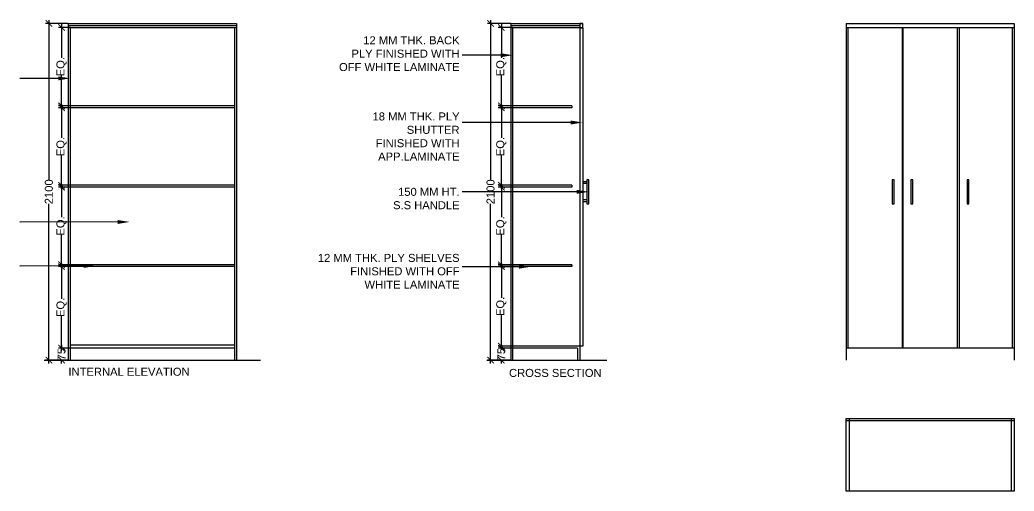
# Model space of a CAD drawing. Header units: millimetres. Extents: x -661525 to 498941, y 282148 to 1359693.
# Drawn here: x -335167 to -328958, y 282924 to 285863 of the extents above; entities that cross this region are included whole.
import ezdxf
from ezdxf import colors
from ezdxf.entities.mleader import LeaderData, LeaderLine
from ezdxf.math import Vec2, Vec3

# ---------------------------------------------------------------- set-up
doc = ezdxf.new("R2010")
doc.units = ezdxf.units.MM
doc.header["$LTSCALE"] = 2.5
doc.header["$PDMODE"] = 35
doc.header["$PDSIZE"] = 15
doc.layers.get('0').update_dxf_attribs({"linetype": 'CONTINUOUS'})
doc.layers.get('DEFPOINTS').update_dxf_attribs({"linetype": 'CONTINUOUS'})
doc.layers.add('DIM', color=47, linetype='CONTINUOUS', lineweight=18)
doc.layers.add('TEXT', color=7, linetype='CONTINUOUS', lineweight=9)
doc.layers.add('DOOR TYPE', color=7, linetype='CONTINUOUS')
doc.layers.add('I-FURN', color=14, linetype='CONTINUOUS')
doc.styles.add('ARIAL', font='arial.ttf')
doc.styles.add('COMPLEX', font='complex.shx', dxfattribs={"width": 0.8})
doc.styles.add('SIMPLEX', font='verdana.ttf', dxfattribs={"height": 200})
doc.styles.get("Standard").update_dxf_attribs({"font": 'txt.shx', "height": 1})
doc.dimstyles.new('TICK100', dxfattribs={"dimtxt": 250, "dimasz": 200, "dimexe": 150, "dimexo": 10, "dimgap": 50, "dimtad": 0, "dimdec": 0, "dimrnd": 5, "dimzin": 1, "dimdsep": 46, "dimtxsty": 'COMPLEX', "dimblk1": 'ARCHTICK', "dimblk2": 'ARCHTICK', "dimsah": 1, "dimcen": 0.09375, "dimdle": 150, "dimclrd": 11, "dimclre": 11, "dimclrt": 7, "dimadec": 0, "dimazin": 0, "dimtfac": 1, "dimtdec": 0, "dimtofl": 0, "dimtmove": 0, "dimatfit": 3, "dimldrblk": 'OPEN90', "dimfxl": 1, "dimtolj": 1, "dimtzin": 1, "dimarcsym": 0})

# ---------------------------------------------------------------- blocks, each defined once
blk = doc.blocks.new('_ARCHTICK')
at = {"color": 0, "linetype": 'ByBlock', "const_width": 0.15}
blk.add_lwpolyline([(-0.5, -0.5), (0.5, 0.5)], dxfattribs=at)
blk = doc.blocks.new('*D134')
at = {"layer": 'DEFPOINTS', "color": 0, "transparency": 16777216}
for p in [(-334986.1, 285840.4), (-334864.7, 285840.4), (-334864.7, 283740.4)]:
    blk.add_point(p, dxfattribs=at)
at = {"layer": 'DIM', "color": 8, "lineweight": -2, "transparency": 16777216}
for p, q in [((-334986.1, 285860.4), (-334986.1, 284865.3)), ((-334864.7, 285840.4), (-335006.1, 285840.4)), ((-334986.1, 283720.4), (-334986.1, 284715.5)), ((-334864.7, 283740.4), (-335006.1, 283740.4))]:
    blk.add_line(p, q, dxfattribs=at)
at = {"layer": 'DIM', "color": 8, "lineweight": -2, "transparency": 16777216, "xscale": 40, "yscale": 40, "zscale": 40}
for p, rotation in [((-334986.1, 285840.4), 90), ((-334986.1, 283740.4), 270)]:
    blk.add_blockref('_ARCHTICK', p, dxfattribs=dict(at, rotation=rotation))
at = {"layer": 'DIM', "color": 1, "transparency": 16777216, "insert": (-334986.1, 284790.4), "char_height": 50, "attachment_point": 5, "rotation": 90, "style": 'ARIAL'}
blk.add_mtext('\\A1;2100', dxfattribs=at)
blk = doc.blocks.new('*D135')
at = {"layer": 'DEFPOINTS', "color": 0, "transparency": 16777216}
for p in [(-334906.7, 283815.4), (-334852.7, 283815.4), (-334864.7, 283740.4)]:
    blk.add_point(p, dxfattribs=at)
at = {"layer": 'DIM', "color": 8, "lineweight": -2, "transparency": 16777216}
for p, q in [((-334852.7, 283815.4), (-334926.7, 283815.4)), ((-334906.7, 283835.4), (-334906.7, 283813.6)), ((-334864.7, 283740.4), (-334926.7, 283740.4)), ((-334906.7, 283720.4), (-334906.7, 283742.1))]:
    blk.add_line(p, q, dxfattribs=at)
at = {"layer": 'DIM', "color": 8, "lineweight": -2, "transparency": 16777216, "xscale": 40, "yscale": 40, "zscale": 40}
for p, rotation in [((-334906.7, 283815.4), 90), ((-334906.7, 283740.4), 270)]:
    blk.add_blockref('_ARCHTICK', p, dxfattribs=dict(at, rotation=rotation))
at = {"layer": 'DIM', "color": 1, "transparency": 16777216, "insert": (-334906.7, 283777.9), "char_height": 50, "attachment_point": 5, "rotation": 90, "style": 'ARIAL'}
blk.add_mtext('\\A1;75', dxfattribs=at)
blk = doc.blocks.new('*D136')
at = {"layer": 'DEFPOINTS', "color": 0, "transparency": 16777216}
for p in [(-334906.7, 284323.6), (-334852.7, 284323.6), (-334852.7, 283815.4)]:
    blk.add_point(p, dxfattribs=at)
at = {"layer": 'DIM', "color": 8, "lineweight": -2, "transparency": 16777216}
for p, q in [((-334852.7, 284323.6), (-334926.7, 284323.6)), ((-334906.7, 284343.6), (-334906.7, 284123.9)), ((-334906.7, 283795.4), (-334906.7, 284015.2)), ((-334852.7, 283815.4), (-334926.7, 283815.4))]:
    blk.add_line(p, q, dxfattribs=at)
at = {"layer": 'DIM', "color": 8, "lineweight": -2, "transparency": 16777216, "xscale": 40, "yscale": 40, "zscale": 40}
for p, rotation in [((-334906.7, 284323.6), 90), ((-334906.7, 283815.4), 270)]:
    blk.add_blockref('_ARCHTICK', p, dxfattribs=dict(at, rotation=rotation))
at = {"layer": 'DIM', "color": 1, "transparency": 16777216, "insert": (-334906.7, 284069.5), "char_height": 50, "attachment_point": 5, "rotation": 90, "style": 'ARIAL'}
blk.add_mtext('\\A1;EQ.', dxfattribs=at)
blk = doc.blocks.new('*D137')
at = {"layer": 'DEFPOINTS', "color": 0, "transparency": 16777216}
for p in [(-334906.7, 284818.9), (-334852.7, 284818.9), (-334852.7, 284335.6)]:
    blk.add_point(p, dxfattribs=at)
at = {"layer": 'DIM', "color": 8, "lineweight": -2, "transparency": 16777216}
for p, q in [((-334852.7, 284818.9), (-334926.7, 284818.9)), ((-334906.7, 284838.9), (-334906.7, 284631.6)), ((-334906.7, 284315.6), (-334906.7, 284522.9)), ((-334852.7, 284335.6), (-334926.7, 284335.6))]:
    blk.add_line(p, q, dxfattribs=at)
at = {"layer": 'DIM', "color": 8, "lineweight": -2, "transparency": 16777216, "xscale": 40, "yscale": 40, "zscale": 40}
for p, rotation in [((-334906.7, 284818.9), 90), ((-334906.7, 284335.6), 270)]:
    blk.add_blockref('_ARCHTICK', p, dxfattribs=dict(at, rotation=rotation))
at = {"layer": 'DIM', "color": 1, "transparency": 16777216, "insert": (-334906.7, 284577.3), "char_height": 50, "attachment_point": 5, "rotation": 90, "style": 'ARIAL'}
blk.add_mtext('\\A1;EQ.', dxfattribs=at)
blk = doc.blocks.new('*D138')
at = {"layer": 'DEFPOINTS', "color": 0, "transparency": 16777216}
for p in [(-334906.7, 285314.1), (-334852.7, 285314.1), (-334852.7, 284830.9)]:
    blk.add_point(p, dxfattribs=at)
at = {"layer": 'DIM', "color": 8, "lineweight": -2, "transparency": 16777216}
for p, q in [((-334852.7, 285314.1), (-334926.7, 285314.1)), ((-334906.7, 285334.1), (-334906.7, 285126.9)), ((-334906.7, 284810.9), (-334906.7, 285018.2)), ((-334852.7, 284830.9), (-334926.7, 284830.9))]:
    blk.add_line(p, q, dxfattribs=at)
at = {"layer": 'DIM', "color": 8, "lineweight": -2, "transparency": 16777216, "xscale": 40, "yscale": 40, "zscale": 40}
for p, rotation in [((-334906.7, 285314.1), 90), ((-334906.7, 284830.9), 270)]:
    blk.add_blockref('_ARCHTICK', p, dxfattribs=dict(at, rotation=rotation))
at = {"layer": 'DIM', "color": 1, "transparency": 16777216, "insert": (-334906.7, 285072.5), "char_height": 50, "attachment_point": 5, "rotation": 90, "style": 'ARIAL'}
blk.add_mtext('\\A1;EQ.', dxfattribs=at)
blk = doc.blocks.new('*D139')
at = {"layer": 'DEFPOINTS', "color": 0, "transparency": 16777216}
for p in [(-334906.7, 285815.4), (-334852.7, 285815.4), (-334852.7, 285326.1)]:
    blk.add_point(p, dxfattribs=at)
at = {"layer": 'DIM', "color": 8, "lineweight": -2, "transparency": 16777216}
for p, q in [((-334852.7, 285815.4), (-334926.7, 285815.4)), ((-334906.7, 285835.4), (-334906.7, 285625.1)), ((-334906.7, 285306.1), (-334906.7, 285516.4)), ((-334852.7, 285326.1), (-334926.7, 285326.1))]:
    blk.add_line(p, q, dxfattribs=at)
at = {"layer": 'DIM', "color": 8, "lineweight": -2, "transparency": 16777216, "xscale": 40, "yscale": 40, "zscale": 40}
for p, rotation in [((-334906.7, 285815.4), 90), ((-334906.7, 285326.1), 270)]:
    blk.add_blockref('_ARCHTICK', p, dxfattribs=dict(at, rotation=rotation))
at = {"layer": 'DIM', "color": 1, "transparency": 16777216, "insert": (-334906.7, 285570.8), "char_height": 50, "attachment_point": 5, "rotation": 90, "style": 'ARIAL'}
blk.add_mtext('\\A1;EQ.', dxfattribs=at)
blk = doc.blocks.new('*D140')
at = {"layer": 'DEFPOINTS', "color": 0, "transparency": 16777216}
for p in [(-332160.3, 283815.4), (-332090, 283815.4), (-332102, 283740.4)]:
    blk.add_point(p, dxfattribs=at)
at = {"layer": 'DIM', "color": 8, "lineweight": -2, "transparency": 16777216}
for p, q in [((-332090, 283815.4), (-332180.3, 283815.4)), ((-332160.3, 283835.4), (-332160.3, 283813.6)), ((-332102, 283740.4), (-332180.3, 283740.4)), ((-332160.3, 283720.4), (-332160.3, 283742.1))]:
    blk.add_line(p, q, dxfattribs=at)
at = {"layer": 'DIM', "color": 8, "lineweight": -2, "transparency": 16777216, "xscale": 40, "yscale": 40, "zscale": 40}
for p, rotation in [((-332160.3, 283815.4), 90), ((-332160.3, 283740.4), 270)]:
    blk.add_blockref('_ARCHTICK', p, dxfattribs=dict(at, rotation=rotation))
at = {"layer": 'DIM', "color": 1, "transparency": 16777216, "insert": (-332160.3, 283777.9), "char_height": 50, "attachment_point": 5, "rotation": 90, "style": 'ARIAL'}
blk.add_mtext('\\A1;75', dxfattribs=at)
blk = doc.blocks.new('*D141')
at = {"layer": 'DEFPOINTS', "color": 0, "transparency": 16777216}
for p in [(-332160.3, 284323.6), (-332090, 284323.6), (-332090, 283827.4)]:
    blk.add_point(p, dxfattribs=at)
at = {"layer": 'DIM', "color": 8, "lineweight": -2, "transparency": 16777216}
for p, q in [((-332090, 284323.6), (-332180.3, 284323.6)), ((-332160.3, 284343.6), (-332160.3, 284129.9)), ((-332160.3, 283807.4), (-332160.3, 284021.2)), ((-332090, 283827.4), (-332180.3, 283827.4))]:
    blk.add_line(p, q, dxfattribs=at)
at = {"layer": 'DIM', "color": 8, "lineweight": -2, "transparency": 16777216, "xscale": 40, "yscale": 40, "zscale": 40}
for p, rotation in [((-332160.3, 284323.6), 90), ((-332160.3, 283827.4), 270)]:
    blk.add_blockref('_ARCHTICK', p, dxfattribs=dict(at, rotation=rotation))
at = {"layer": 'DIM', "color": 1, "transparency": 16777216, "insert": (-332160.3, 284075.5), "char_height": 50, "attachment_point": 5, "rotation": 90, "style": 'ARIAL'}
blk.add_mtext('\\A1;EQ.', dxfattribs=at)
blk = doc.blocks.new('*D142')
at = {"layer": 'DEFPOINTS', "color": 0, "transparency": 16777216}
for p in [(-332160.3, 284818.9), (-332090, 284818.9), (-332090, 284335.6)]:
    blk.add_point(p, dxfattribs=at)
at = {"layer": 'DIM', "color": 8, "lineweight": -2, "transparency": 16777216}
for p, q in [((-332090, 284818.9), (-332180.3, 284818.9)), ((-332160.3, 284838.9), (-332160.3, 284631.6)), ((-332160.3, 284315.6), (-332160.3, 284522.9)), ((-332090, 284335.6), (-332180.3, 284335.6))]:
    blk.add_line(p, q, dxfattribs=at)
at = {"layer": 'DIM', "color": 8, "lineweight": -2, "transparency": 16777216, "xscale": 40, "yscale": 40, "zscale": 40}
for p, rotation in [((-332160.3, 284818.9), 90), ((-332160.3, 284335.6), 270)]:
    blk.add_blockref('_ARCHTICK', p, dxfattribs=dict(at, rotation=rotation))
at = {"layer": 'DIM', "color": 1, "transparency": 16777216, "insert": (-332160.3, 284577.3), "char_height": 50, "attachment_point": 5, "rotation": 90, "style": 'ARIAL'}
blk.add_mtext('\\A1;EQ.', dxfattribs=at)
blk = doc.blocks.new('*D143')
at = {"layer": 'DEFPOINTS', "color": 0, "transparency": 16777216}
for p in [(-332160.3, 285314.1), (-332090, 285314.1), (-332090, 284830.9)]:
    blk.add_point(p, dxfattribs=at)
at = {"layer": 'DIM', "color": 8, "lineweight": -2, "transparency": 16777216}
for p, q in [((-332090, 285314.1), (-332180.3, 285314.1)), ((-332160.3, 285334.1), (-332160.3, 285126.9)), ((-332160.3, 284810.9), (-332160.3, 285018.2)), ((-332090, 284830.9), (-332180.3, 284830.9))]:
    blk.add_line(p, q, dxfattribs=at)
at = {"layer": 'DIM', "color": 8, "lineweight": -2, "transparency": 16777216, "xscale": 40, "yscale": 40, "zscale": 40}
for p, rotation in [((-332160.3, 285314.1), 90), ((-332160.3, 284830.9), 270)]:
    blk.add_blockref('_ARCHTICK', p, dxfattribs=dict(at, rotation=rotation))
at = {"layer": 'DIM', "color": 1, "transparency": 16777216, "insert": (-332160.3, 285072.5), "char_height": 50, "attachment_point": 5, "rotation": 90, "style": 'ARIAL'}
blk.add_mtext('\\A1;EQ.', dxfattribs=at)
blk = doc.blocks.new('*D144')
at = {"layer": 'DEFPOINTS', "color": 0, "transparency": 16777216}
for p in [(-332160.3, 285815.4), (-332090, 285815.4), (-332090, 285326.1)]:
    blk.add_point(p, dxfattribs=at)
at = {"layer": 'DIM', "color": 8, "lineweight": -2, "transparency": 16777216}
for p, q in [((-332090, 285815.4), (-332180.3, 285815.4)), ((-332160.3, 285835.4), (-332160.3, 285625.1)), ((-332160.3, 285306.1), (-332160.3, 285516.4)), ((-332090, 285326.1), (-332180.3, 285326.1))]:
    blk.add_line(p, q, dxfattribs=at)
at = {"layer": 'DIM', "color": 8, "lineweight": -2, "transparency": 16777216, "xscale": 40, "yscale": 40, "zscale": 40}
for p, rotation in [((-332160.3, 285815.4), 90), ((-332160.3, 285326.1), 270)]:
    blk.add_blockref('_ARCHTICK', p, dxfattribs=dict(at, rotation=rotation))
at = {"layer": 'DIM', "color": 1, "transparency": 16777216, "insert": (-332160.3, 285570.8), "char_height": 50, "attachment_point": 5, "rotation": 90, "style": 'ARIAL'}
blk.add_mtext('\\A1;EQ.', dxfattribs=at)
blk = doc.blocks.new('*D145')
at = {"layer": 'DEFPOINTS', "color": 0, "transparency": 16777216}
for p in [(-332102, 285840.4), (-332227.8, 283740.4), (-332102, 283740.4)]:
    blk.add_point(p, dxfattribs=at)
at = {"layer": 'DIM', "color": 8, "lineweight": -2, "transparency": 16777216}
for p, q in [((-332227.8, 285860.4), (-332227.8, 284865.3)), ((-332102, 285840.4), (-332247.8, 285840.4)), ((-332227.8, 283720.4), (-332227.8, 284715.5)), ((-332102, 283740.4), (-332247.8, 283740.4))]:
    blk.add_line(p, q, dxfattribs=at)
at = {"layer": 'DIM', "color": 8, "lineweight": -2, "transparency": 16777216, "xscale": 40, "yscale": 40, "zscale": 40}
for p, rotation in [((-332227.8, 285840.4), 90), ((-332227.8, 283740.4), 270)]:
    blk.add_blockref('_ARCHTICK', p, dxfattribs=dict(at, rotation=rotation))
at = {"layer": 'DIM', "color": 1, "transparency": 16777216, "insert": (-332227.8, 284790.4), "char_height": 50, "attachment_point": 5, "rotation": 90, "style": 'ARIAL'}
blk.add_mtext('\\A1;2100', dxfattribs=at)

msp = doc.modelspace()

# ---------------------------------------------------------------- linework, layer by layer
at = {"layer": 'DOOR TYPE'}
for p, q in [((-335014.7, 283740.4), (-333664.9, 283740.4)), ((-332252, 283740.4), (-331502, 283740.4))]:
    msp.add_line(p, q, dxfattribs=at)
at = {"layer": 'I-FURN'}
for p, q in [((-334864.7, 285840.4), (-333814.9, 285840.4)), ((-334864.7, 285840.4), (-334864.7, 283740.4)), ((-334864.7, 285827.9), (-333814.9, 285827.9)), ((-334864.7, 285815.4), (-333814.9, 285815.4)), ((-334852.7, 285815.4), (-334852.7, 283740.4)), ((-333826.9, 285815.4), (-333826.9, 283740.4)), ((-333814.9, 285840.4), (-333814.9, 283740.4)), ((-332102, 285840.4), (-332102, 283740.4)), ((-332102, 285840.4), (-331652, 285840.4)), ((-332102, 285827.9), (-331671, 285827.9)), ((-332102, 285815.4), (-331652, 285815.4)), ((-332090, 285815.4), (-332090, 283740.4)), ((-331671, 285812.4), (-331652, 285812.4)), ((-331671, 285812.4), (-331671, 283827.4)), ((-331652, 285812.4), (-331652, 283827.4)), ((-330008.1, 285840.4), (-330008.1, 283740.4)), ((-330008.1, 285840.4), (-328958.3, 285840.4)), ((-330008.1, 285815.4), (-328958.3, 285815.4)), ((-329996.1, 285815.4), (-329996.1, 283815.4)), ((-329657.6, 285815.4), (-329657.6, 283815.4)), ((-329652.6, 285815.4), (-329652.6, 283815.4)), ((-329314.2, 285815.4), (-329314.2, 283815.4)), ((-329302.2, 285815.4), (-329302.2, 283815.4)), ((-328970.3, 285815.4), (-328970.3, 283815.4)), ((-328958.3, 285840.4), (-328958.3, 283740.4)), ((-333826.9, 285326.1), (-334852.7, 285326.1)), ((-333826.9, 285314.1), (-334852.7, 285314.1)), ((-331721, 285326.1), (-332090, 285326.1)), ((-331721, 285314.1), (-332090, 285314.1)), ((-331721, 285326.1), (-331721, 285314.1)), ((-333826.9, 284830.9), (-334852.7, 284830.9)), ((-333826.9, 284818.9), (-334852.7, 284818.9)), ((-331721, 284830.9), (-332090, 284830.9)), ((-331721, 284818.9), (-332090, 284818.9)), ((-331721, 284830.9), (-331721, 284818.9)), ((-333826.9, 284335.6), (-334852.7, 284335.6)), ((-333826.9, 284323.6), (-334852.7, 284323.6)), ((-331721, 284335.6), (-332090, 284335.6)), ((-331721, 284323.6), (-332090, 284323.6)), ((-331721, 284335.6), (-331721, 284323.6)), ((-333826.9, 283834.4), (-334852.7, 283834.4)), ((-333826.9, 283815.4), (-334852.7, 283815.4)), ((-331652, 283827.4), (-332090, 283827.4)), ((-331684, 283815.4), (-332090, 283815.4)), ((-331684, 283815.4), (-331684, 283740.4)), ((-331671, 283827.4), (-331671, 283740.4)), ((-328958.3, 283815.4), (-330008.1, 283815.4)), ((-330008.1, 282923.8), (-330008.1, 283375.8)), ((-330008.1, 283375.8), (-328958.3, 283375.8)), ((-329989.1, 283375.8), (-329989.1, 282926.8)), ((-328977.3, 283375.8), (-328977.3, 282926.8)), ((-328958.3, 283375.8), (-328958.3, 282923.8)), ((-330008.1, 283363.8), (-328958.3, 283363.8)), ((-328958.3, 282923.8), (-330008.1, 282923.8))]:
    msp.add_line(p, q, dxfattribs=at)
at = {"layer": 'I-FURN', "color": 8}
for p, q in [((-331627, 284853.4), (-331652, 284853.4)), ((-331627, 284841.4), (-331652, 284841.4)), ((-331627, 284739.4), (-331652, 284739.4)), ((-331627, 284727.4), (-331652, 284727.4))]:
    msp.add_line(p, q, dxfattribs=at)
at = {"layer": 'I-FURN'}
msp.add_lwpolyline([(-331670.7, 285815.4), (-331652, 285815.4), (-331652, 285840.4), (-331670.7, 285840.4)], close=True, dxfattribs=at)
at = {"layer": 'I-FURN', "color": 8}
for points in [[(-331627, 284865.4), (-331627, 284715.4), (-331615, 284715.4), (-331615, 284865.4)], [(-329719.6, 284865.4), (-329719.6, 284715.4), (-329707.6, 284715.4), (-329707.6, 284865.4)], [(-329602.6, 284865.4), (-329602.6, 284715.4), (-329590.6, 284715.4), (-329590.6, 284865.4)], [(-329252.2, 284865.4), (-329252.2, 284715.4), (-329240.2, 284715.4), (-329240.2, 284865.4)]]:
    msp.add_lwpolyline(points, close=True, dxfattribs=at)

# ---------------------------------------------------------------- texts
at = {"layer": 'TEXT', "char_height": 50, "attachment_point": 1, "style": 'SIMPLEX'}
for s, insert, width in [('\\pxqr,t6;{\\f@Arial Unicode MS|b0|i0|c0|p34;12 MM THK. BACK \\PPLY FINISHED WITH \\POFF WHITE LAMINATE}', (-333668.4, 285760.3), 1247.162), ('\\pxqr,t6;{\\f@Arial Unicode MS|b0|i0|c0|p34;18 MM THK. PLY \\PSHUTTER\\PFINISHED WITH APP.LAMINATE }', (-333362, 285285.4), 940.691), ('\\pxqr,t6;{\\f@Arial Unicode MS|b0|i0|c0|p34;150 MM HT. \\PS.S HANDLE}', (-333668.4, 284815.3), 1247.162), ('\\pxqr,t6;{\\f@Arial Unicode MS|b0|i0|c0|p34;12 MM THK. PLY SHELVES\\PFINISHED WITH OFF WHITE LAMINATE }', (-333268.6, 284403.1), 847.354), ('\\pxqc,t6;{\\f@Arial Unicode MS|b0|i0|c0|p34;INTERNAL ELEVATION}', (-335108.9, 283693.2), 1247.162), ('\\pxqc,t6;{\\f@Arial Unicode MS|b0|i0|c0|p34;CROSS SECTION}', (-332447, 283685.8), 1247.162)]:
    msp.add_mtext(s, dxfattribs=dict(at, insert=insert, width=width))

# ---------------------------------------------------------------- dimensions: what is measured, and where the dimension line sits
at = {"layer": 'DIM'}
for base, p1, p2, picture, middle in [((-334986.1, 285840.4), (-334864.7, 283740.4), (-334864.7, 285840.4), '*D134', (-334986.1, 284790.4)), ((-332227.8, 283740.4), (-332102, 285840.4), (-332102, 283740.4), '*D145', (-332227.8, 284790.4)), ((-334906.7, 283815.4), (-334864.7, 283740.4), (-334852.7, 283815.4), '*D135', (-334906.7, 283777.9)), ((-332160.3, 283815.4), (-332102, 283740.4), (-332090, 283815.4), '*D140', (-332160.3, 283777.9))]:
    dim = msp.add_linear_dim(base=base, p1=p1, p2=p2, angle=90, dimstyle='TICK100', override={"dimtxt": 50, "dimasz": 40, "dimexe": 20, "dimexo": 0, "dimgap": 0, "dimrnd": 0, "dimtxsty": 'ARIAL', "dimdle": 20, "dimclrd": 8, "dimclre": 8, "dimclrt": 1}, dxfattribs=at)
    dim.commit()
    dim.dimension.update_dxf_attribs({"geometry": picture, "text_midpoint": middle})
for base, p1, p2, picture, middle in [((-334906.7, 285815.4), (-334852.7, 285326.1), (-334852.7, 285815.4), '*D139', (-334906.7, 285570.8)), ((-332160.3, 285815.4), (-332090, 285326.1), (-332090, 285815.4), '*D144', (-332160.3, 285570.8)), ((-334906.7, 285314.1), (-334852.7, 284830.9), (-334852.7, 285314.1), '*D138', (-334906.7, 285072.5)), ((-332160.3, 285314.1), (-332090, 284830.9), (-332090, 285314.1), '*D143', (-332160.3, 285072.5)), ((-334906.7, 284818.9), (-334852.7, 284335.6), (-334852.7, 284818.9), '*D137', (-334906.7, 284577.3)), ((-332160.3, 284818.9), (-332090, 284335.6), (-332090, 284818.9), '*D142', (-332160.3, 284577.3)), ((-334906.7, 284323.6), (-334852.7, 283815.4), (-334852.7, 284323.6), '*D136', (-334906.7, 284069.5)), ((-332160.3, 284323.6), (-332090, 283827.4), (-332090, 284323.6), '*D141', (-332160.3, 284075.5))]:
    dim = msp.add_linear_dim(base=base, p1=p1, p2=p2, angle=90, text='EQ.', dimstyle='TICK100', override={"dimtxt": 50, "dimasz": 40, "dimexe": 20, "dimexo": 0, "dimgap": 0, "dimrnd": 0, "dimtxsty": 'ARIAL', "dimdle": 20, "dimclrd": 8, "dimclre": 8, "dimclrt": 1, "dimtmove": 1}, dxfattribs=at)
    dim.commit()
    dim.dimension.update_dxf_attribs({"geometry": picture, "text_midpoint": middle})

# ---------------------------------------------------------------- leaders
ml = msp.add_multileader_mtext('Standard', dxfattribs=at)
ml.set_content('', color=256)
ml.set_leader_properties()
ml.build(insert=Vec2(0, 0))
ml.multileader.update_dxf_attribs({"text_right_attachment_type": 6, "dogleg_length": 0.36, "arrow_head_size": 75})
ctx = ml.context
ctx.base_point, ctx.arrow_head_size, ctx.plane_origin = Vec3(-332406.3, 285644.4), 75, Vec3(-332090, 285642.4)
ctx.right_attachment, ctx.text_align_type = 6, 2
notes = []
notes.append((ctx, [(0, (1, 1, 0), (-332402, 285641.6), (-1, 0), 0.36, [(0, [(-332090, 285642.4)], 0, [])])]))
ctx.mtext.insert, ctx.mtext.alignment, ctx.mtext.flow_direction = Vec3(-332404.3, 285646.4), 3, 5
ml = msp.add_multileader_mtext('Standard', dxfattribs=at)
ml.set_content('', color=256)
ml.set_leader_properties()
ml.build(insert=Vec2(0, 0))
ml.multileader.update_dxf_attribs({"text_right_attachment_type": 6, "dogleg_length": 0.36, "arrow_head_size": 75})
ctx = ml.context
ctx.base_point, ctx.arrow_head_size, ctx.plane_origin = Vec3(-335169, 285499.9), 75, Vec3(-334845.7, 285497.9)
ctx.right_attachment, ctx.text_align_type = 6, 2
notes.append((ctx, [(0, (1, 1, 0), (-335164.7, 285497.1), (-1, 0), 0.36, [(0, [(-334852.7, 285497.9)], 0, [])])]))
ctx.mtext.insert, ctx.mtext.alignment, ctx.mtext.flow_direction = Vec3(-335167, 285501.9), 3, 5
ml = msp.add_multileader_mtext('Standard', dxfattribs=at)
ml.set_content('', color=256)
ml.set_leader_properties()
ml.build(insert=Vec2(0, 0))
ml.multileader.update_dxf_attribs({"text_right_attachment_type": 6, "dogleg_length": 0.36, "arrow_head_size": 75})
ctx = ml.context
ctx.base_point, ctx.arrow_head_size, ctx.plane_origin = Vec3(-332406.3, 285224.6), 75, Vec3(-331652, 285222.6)
ctx.right_attachment, ctx.text_align_type = 6, 2
notes.append((ctx, [(0, (1, 1, 0), (-332402, 285221.8), (-1, 0), 0.36, [(0, [(-331652, 285222.6)], 0, [])])]))
ctx.mtext.insert, ctx.mtext.alignment, ctx.mtext.flow_direction = Vec3(-332404.3, 285226.6), 3, 5
ml = msp.add_multileader_mtext('Standard', dxfattribs=at)
ml.set_content('', color=256)
ml.set_leader_properties()
ml.build(insert=Vec2(0, 0))
ml.multileader.update_dxf_attribs({"text_right_attachment_type": 6, "dogleg_length": 0.36, "arrow_head_size": 75})
ctx = ml.context
ctx.base_point, ctx.arrow_head_size, ctx.plane_origin = Vec3(-332406.3, 284792.4), 75, Vec3(-331615, 284790.4)
ctx.right_attachment, ctx.text_align_type = 6, 2
notes.append((ctx, [(0, (1, 1, 0), (-332402, 284789.6), (-1, 0), 0.36, [(0, [(-331615, 284790.4)], 0, [])])]))
ctx.mtext.insert, ctx.mtext.alignment, ctx.mtext.flow_direction = Vec3(-332404.3, 284794.4), 3, 5
ml = msp.add_multileader_mtext('Standard', dxfattribs=at)
ml.set_content('', color=256)
ml.set_leader_properties()
ml.build(insert=Vec2(0, 0))
ml.multileader.update_dxf_attribs({"text_right_attachment_type": 6, "dogleg_length": 0.36, "arrow_head_size": 75})
ctx = ml.context
ctx.base_point, ctx.arrow_head_size, ctx.plane_origin = Vec3(-335169, 284604.4), 75, Vec3(-334481.7, 284602.4)
ctx.right_attachment, ctx.text_align_type = 6, 2
notes.append((ctx, [(0, (1, 1, 0), (-335164.7, 284601.6), (-1, 0), 0.36, [(0, [(-334481.7, 284602.4)], 0, [])])]))
ctx.mtext.insert, ctx.mtext.alignment, ctx.mtext.flow_direction = Vec3(-335167, 284606.4), 3, 5
ml = msp.add_multileader_mtext('Standard', dxfattribs=at)
ml.set_content('', color=256)
ml.set_leader_properties()
ml.build(insert=Vec2(0, 0))
ml.multileader.update_dxf_attribs({"text_right_attachment_type": 6, "dogleg_length": 0.36, "arrow_head_size": 75})
ctx = ml.context
ctx.base_point, ctx.arrow_head_size, ctx.plane_origin = Vec3(-335169, 284330.1), 75, Vec3(-334693.5, 284328.1)
ctx.right_attachment, ctx.text_align_type = 6, 2
notes.append((ctx, [(0, (1, 1, 0), (-335164.7, 284327.3), (-1, 0), 0.36, [(0, [(-334693.5, 284328.1)], 0, [])])]))
ctx.mtext.insert, ctx.mtext.alignment, ctx.mtext.flow_direction = Vec3(-335167, 284332.1), 3, 5
ml = msp.add_multileader_mtext('Standard', dxfattribs=at)
ml.set_content('', color=256)
ml.set_leader_properties()
ml.build(insert=Vec2(0, 0))
ml.multileader.update_dxf_attribs({"text_right_attachment_type": 6, "dogleg_length": 0.36, "arrow_head_size": 75})
ctx = ml.context
ctx.base_point, ctx.arrow_head_size, ctx.plane_origin = Vec3(-332406.3, 284325.6), 75, Vec3(-331974.7, 284323.6)
ctx.right_attachment, ctx.text_align_type = 6, 2
notes.append((ctx, [(0, (1, 1, 0), (-332402, 284322.8), (-1, 0), 0.36, [(0, [(-331974.7, 284323.6)], 0, [])])]))
ctx.mtext.insert, ctx.mtext.alignment, ctx.mtext.flow_direction = Vec3(-332404.3, 284327.6), 3, 5
for ctx, leaders in notes:
    for number, flags, end, landing, length, lines in leaders:
        leader = LeaderData()
        leader.index, (leader.has_last_leader_line, leader.has_dogleg_vector, leader.attachment_direction) = number, flags
        leader.last_leader_point, leader.dogleg_vector, leader.dogleg_length = Vec3(end), Vec3(landing), length
        for number, points, colour, breaks in lines:
            line = LeaderLine()
            line.index, line.vertices, line.color, line.breaks = number, Vec3.list(points), colors.encode_raw_color(colour), breaks
            leader.lines.append(line)
        ctx.leaders.append(leader)

doc.saveas('drawing.dxf')
